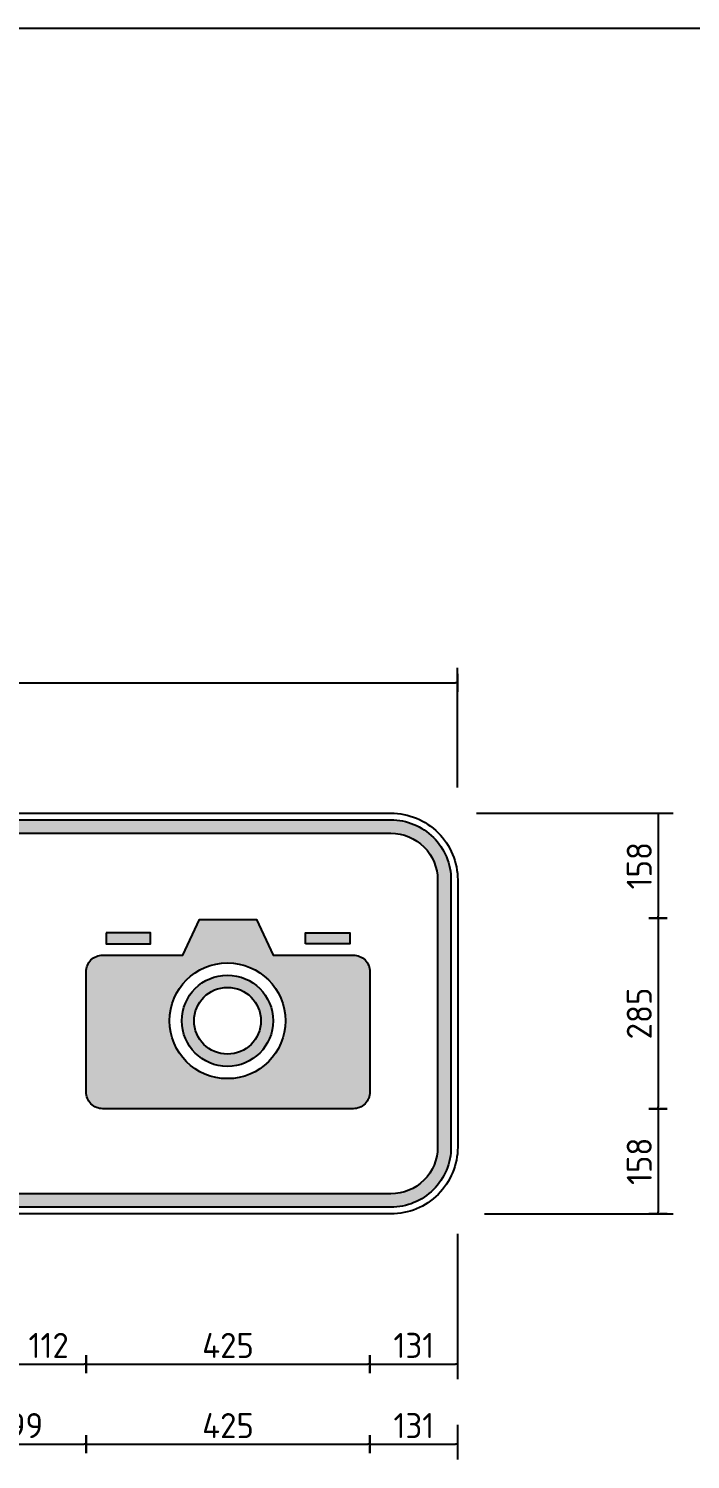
# Model space of a CAD drawing. Header units: millimetres. Extents: x 0 to 420, y 0 to 297.
# Drawn here: x 212.2 to 278.3, y 149.7 to 292.5 of the extents above; entities that cross this region are included whole.
import ezdxf
from ezdxf.enums import TextEntityAlignment as Align

# ---------------------------------------------------------------- set-up
doc = ezdxf.new("R2010")
doc.units = ezdxf.units.MM
doc.header["$MEASUREMENT"] = 0
for name, color, linetype in [('L25', 1, 'Continuous'), ('T25', 1, 'Continuous'), ('TBLK18', 4, 'Continuous'), ('TBLK25', 1, 'Continuous'), ('TBLK35', 3, 'Continuous'), ('TBLK50', 7, 'Continuous')]:
    doc.layers.add(name, color=color, linetype=linetype)
doc.styles.add('ISO', font='iso3098b.shx')
doc.dimstyles.new('SIGNSDIM', dxfattribs={"dimtxt": 2.5, "dimasz": 0.2, "dimexe": 1.5, "dimexo": 2, "dimtad": 1, "dimdec": 4, "dimlfac": 15, "dimrnd": 1, "dimdsep": 46, "dimtxsty": 'ISO', "dimblk": 'SGNDIM', "dimcen": 2.5, "dimse2": 1, "dimadec": 0, "dimazin": 0, "dimtfac": 1, "dimtdec": 4, "dimtix": 1, "dimtmove": 0, "dimatfit": 3, "dimldrblk": 'SGNDIM', "dimfxl": 1, "dimtolj": 1, "dimtzin": 0, "dimarcsym": 0})

# ---------------------------------------------------------------- blocks, each defined once
blk = doc.blocks.new('A3BBLK')
at = {"layer": 'TBLK50'}
blk.add_line((415.5, 292.5), (13, 292.5), dxfattribs=at)
blk = doc.blocks.new('a3_in_vtblk std dwg')
blk.add_blockref('A3BBLK', (0, 0))
at = {"layer": 'TBLK18', "style": 'ISO'}
blk.add_attdef('MR_DIRECTORATE', text='', height=1.5, dxfattribs=at).set_placement((381.5, 68.12), align=Align.CENTER)
for tag, p in [('STREET_NAME', (355.51, 62.1)), ('SUBURB_POSTCODE', (388.49, 62.1)), ('TELEPHONE_NO.', (368.31, 59.84)), ('FAX_NO.', (393.56, 59.84))]:
    blk.add_attdef(tag, p, '', height=1.5, dxfattribs=at)
at = {"layer": 'TBLK25', "style": 'ISO'}
for tag, height, p in [('MR_BRANCH', 2, (381.5, 65.2)), ('ROAD_SECTION', 1.75, (384.5, 29.16)), ('SLK', 1.75, (384.5, 26.11)), ('CHAINAGE', 1.75, (384.5, 19.21))]:
    blk.add_attdef(tag, text='', height=height, dxfattribs=at).set_placement(p, align=Align.CENTER)
for tag, p, height in [('FILE_NUMBER', (371.77, 54.24), 2.5), ('DESIGNED_/_DRAWN', (371.77, 49.49), 2), ('VERIFIED', (371.77, 44.49), 2), ('APPROVED', (371.77, 39.49), 2), ('LOCAL_AUTHORITY', (370.48, 16.73), 1.25)]:
    blk.add_attdef(tag, p, '', height=height, dxfattribs=at)
at = {"layer": 'TBLK35', "style": 'ISO', "width": 0.9}
for tag, p in [('ROAD_PROJECT&NUMBER', (384.5, 32.23)), ('DRAWING_DESCRIPTION', (384.5, 22.29))]:
    blk.add_attdef(tag, text='', height=2.5, dxfattribs=at).set_placement(p, align=Align.CENTER)
at = {"layer": 'TBLK50', "style": 'ISO'}
blk.add_attdef('MRWA_DRG_NUMBER', (356.29, 6.08), '', height=5, dxfattribs=at)
blk = doc.blocks.new('SGNDIM')
for p, q in [((0, 0), (-1, 0)), ((0, 4.5), (0, -4.5))]:
    blk.add_line(p, q)
blk = doc.blocks.new('*D9')
at = {"layer": 'DEFPOINTS', "color": 0, "transparency": 16777216}
for p in [(255.04, 227.2), (108.38, 214.76), (255.04, 214.76)]:
    blk.add_point(p, dxfattribs=at)
at = {"layer": 'T25', "color": 0, "lineweight": -2, "transparency": 16777216}
for p, q in [((108.38, 216.76), (108.38, 228.7)), ((255.04, 216.76), (255.04, 228.7)), ((108.58, 227.2), (254.84, 227.2))]:
    blk.add_line(p, q, dxfattribs=at)
at = {"layer": 'T25', "color": 0, "lineweight": -2, "transparency": 16777216, "xscale": 0.2, "yscale": 0.2, "zscale": 0.2, "rotation": 180}
blk.add_blockref('SGNDIM', (108.38, 227.2), dxfattribs=at)
at = {"layer": 'T25', "color": 0, "lineweight": -2, "transparency": 16777216, "xscale": 0.2, "yscale": 0.2, "zscale": 0.2}
blk.add_blockref('SGNDIM', (255.04, 227.2), dxfattribs=at)
at = {"layer": 'T25', "color": 0, "transparency": 16777216, "insert": (181.71, 229.07), "char_height": 2.5, "attachment_point": 5, "style": 'ISO'}
blk.add_mtext('\\A1;2200', dxfattribs=at)
blk = doc.blocks.new('*D10')
at = {"layer": 'DEFPOINTS', "color": 0, "transparency": 16777216}
for p in [(262.51, 184.7), (255.73, 174.2), (275.04, 174.2)]:
    blk.add_point(p, dxfattribs=at)
at = {"layer": 'T25', "color": 0, "lineweight": -2, "transparency": 16777216}
for p, q in [((275.04, 184.5), (275.04, 174.4)), ((257.73, 174.2), (276.54, 174.2))]:
    blk.add_line(p, q, dxfattribs=at)
at = {"layer": 'T25', "color": 0, "lineweight": -2, "transparency": 16777216, "xscale": 0.2, "yscale": 0.2, "zscale": 0.2}
for p, rotation in [((275.04, 184.7), 90), ((275.04, 174.2), 270)]:
    blk.add_blockref('SGNDIM', p, dxfattribs=dict(at, rotation=rotation))
at = {"layer": 'T25', "color": 0, "transparency": 16777216, "insert": (273.17, 179.45), "char_height": 2.5, "attachment_point": 5, "rotation": 90, "style": 'ISO'}
blk.add_mtext('\\A1;158', dxfattribs=at)
blk = doc.blocks.new('*D11')
at = {"layer": 'DEFPOINTS', "color": 0, "transparency": 16777216}
for p in [(255.04, 203.7), (255.04, 184.7), (275.04, 184.7)]:
    blk.add_point(p, dxfattribs=at)
at = {"layer": 'T25', "color": 0, "lineweight": -2, "transparency": 16777216}
blk.add_line((275.04, 203.5), (275.04, 184.9), dxfattribs=at)
at = {"layer": 'T25', "color": 0, "lineweight": -2, "transparency": 16777216, "xscale": 0.2, "yscale": 0.2, "zscale": 0.2}
for p, rotation in [((275.04, 203.7), 90), ((275.04, 184.7), 270)]:
    blk.add_blockref('SGNDIM', p, dxfattribs=dict(at, rotation=rotation))
at = {"layer": 'T25', "color": 0, "transparency": 16777216, "insert": (273.17, 194.2), "char_height": 2.5, "attachment_point": 5, "rotation": 90, "style": 'ISO'}
blk.add_mtext('\\A1;285', dxfattribs=at)
blk = doc.blocks.new('*D12')
at = {"layer": 'DEFPOINTS', "color": 0, "transparency": 16777216}
for p in [(254.94, 214.2), (228.85, 203.7), (275.04, 203.7)]:
    blk.add_point(p, dxfattribs=at)
at = {"layer": 'T25', "color": 0, "lineweight": -2, "transparency": 16777216}
for p, q in [((256.94, 214.2), (276.54, 214.2)), ((275.04, 214), (275.04, 203.9))]:
    blk.add_line(p, q, dxfattribs=at)
at = {"layer": 'T25', "color": 0, "lineweight": -2, "transparency": 16777216, "xscale": 0.2, "yscale": 0.2, "zscale": 0.2}
for p, rotation in [((275.04, 214.2), 90), ((275.04, 203.7), 270)]:
    blk.add_blockref('SGNDIM', p, dxfattribs=dict(at, rotation=rotation))
at = {"layer": 'T25', "color": 0, "transparency": 16777216, "insert": (273.17, 208.95), "char_height": 2.5, "attachment_point": 5, "rotation": 90, "style": 'ISO'}
blk.add_mtext('\\A1;158', dxfattribs=at)
blk = doc.blocks.new('*D18')
at = {"layer": 'DEFPOINTS', "color": 0, "transparency": 16777216}
for p in [(246.29, 155.14), (255.04, 155.14), (255.04, 151.2)]:
    blk.add_point(p, dxfattribs=at)
at = {"layer": 'T25', "color": 0, "lineweight": -2, "transparency": 16777216}
for p, q in [((255.04, 153.14), (255.04, 149.7)), ((246.49, 151.2), (254.84, 151.2))]:
    blk.add_line(p, q, dxfattribs=at)
at = {"layer": 'T25', "color": 0, "lineweight": -2, "transparency": 16777216, "xscale": 0.2, "yscale": 0.2, "zscale": 0.2, "rotation": 180}
blk.add_blockref('SGNDIM', (246.29, 151.2), dxfattribs=at)
at = {"layer": 'T25', "color": 0, "lineweight": -2, "transparency": 16777216, "xscale": 0.2, "yscale": 0.2, "zscale": 0.2}
blk.add_blockref('SGNDIM', (255.04, 151.2), dxfattribs=at)
at = {"layer": 'T25', "color": 0, "transparency": 16777216, "insert": (250.67, 153.07), "char_height": 2.5, "attachment_point": 5, "style": 'ISO'}
blk.add_mtext('\\A1;131', dxfattribs=at)
blk = doc.blocks.new('*D21')
at = {"layer": 'DEFPOINTS', "color": 0, "transparency": 16777216}
for p in [(246.29, 174.2), (255.04, 174.2), (255.04, 159.2)]:
    blk.add_point(p, dxfattribs=at)
at = {"layer": 'T25', "color": 0, "lineweight": -2, "transparency": 16777216}
for p, q in [((255.04, 172.2), (255.04, 157.7)), ((246.49, 159.2), (254.84, 159.2))]:
    blk.add_line(p, q, dxfattribs=at)
at = {"layer": 'T25', "color": 0, "lineweight": -2, "transparency": 16777216, "xscale": 0.2, "yscale": 0.2, "zscale": 0.2, "rotation": 180}
blk.add_blockref('SGNDIM', (246.29, 159.2), dxfattribs=at)
at = {"layer": 'T25', "color": 0, "lineweight": -2, "transparency": 16777216, "xscale": 0.2, "yscale": 0.2, "zscale": 0.2}
blk.add_blockref('SGNDIM', (255.04, 159.2), dxfattribs=at)
at = {"layer": 'T25', "color": 0, "transparency": 16777216, "insert": (250.67, 161.07), "char_height": 2.5, "attachment_point": 5, "style": 'ISO'}
blk.add_mtext('\\A1;131', dxfattribs=at)
blk = doc.blocks.new('*D22')
at = {"layer": 'DEFPOINTS', "color": 0, "transparency": 16777216}
for p in [(217.96, 174.2), (246.29, 174.2), (246.29, 159.2)]:
    blk.add_point(p, dxfattribs=at)
at = {"layer": 'T25', "color": 0, "lineweight": -2, "transparency": 16777216}
blk.add_line((218.16, 159.2), (246.09, 159.2), dxfattribs=at)
at = {"layer": 'T25', "color": 0, "lineweight": -2, "transparency": 16777216, "xscale": 0.2, "yscale": 0.2, "zscale": 0.2, "rotation": 180}
blk.add_blockref('SGNDIM', (217.96, 159.2), dxfattribs=at)
at = {"layer": 'T25', "color": 0, "lineweight": -2, "transparency": 16777216, "xscale": 0.2, "yscale": 0.2, "zscale": 0.2}
blk.add_blockref('SGNDIM', (246.29, 159.2), dxfattribs=at)
at = {"layer": 'T25', "color": 0, "transparency": 16777216, "insert": (232.12, 161.07), "char_height": 2.5, "attachment_point": 5, "style": 'ISO'}
blk.add_mtext('\\A1;425', dxfattribs=at)
blk = doc.blocks.new('*D23')
at = {"layer": 'DEFPOINTS', "color": 0, "transparency": 16777216}
for p in [(210.49, 174.2), (217.96, 174.2), (217.96, 159.2)]:
    blk.add_point(p, dxfattribs=at)
at = {"layer": 'T25', "color": 0, "lineweight": -2, "transparency": 16777216}
blk.add_line((210.69, 159.2), (217.76, 159.2), dxfattribs=at)
at = {"layer": 'T25', "color": 0, "lineweight": -2, "transparency": 16777216, "xscale": 0.2, "yscale": 0.2, "zscale": 0.2, "rotation": 180}
blk.add_blockref('SGNDIM', (210.49, 159.2), dxfattribs=at)
at = {"layer": 'T25', "color": 0, "lineweight": -2, "transparency": 16777216, "xscale": 0.2, "yscale": 0.2, "zscale": 0.2}
blk.add_blockref('SGNDIM', (217.96, 159.2), dxfattribs=at)
at = {"layer": 'T25', "color": 0, "transparency": 16777216, "insert": (214.22, 161.07), "char_height": 2.5, "attachment_point": 5, "style": 'ISO'}
blk.add_mtext('\\A1;112', dxfattribs=at)
blk = doc.blocks.new('*D31')
at = {"layer": 'DEFPOINTS', "color": 0, "transparency": 16777216}
for p in [(217.96, 166.2), (246.29, 166.2), (246.29, 151.2)]:
    blk.add_point(p, dxfattribs=at)
at = {"layer": 'T25', "color": 0, "lineweight": -2, "transparency": 16777216}
blk.add_line((218.16, 151.2), (246.09, 151.2), dxfattribs=at)
at = {"layer": 'T25', "color": 0, "lineweight": -2, "transparency": 16777216, "xscale": 0.2, "yscale": 0.2, "zscale": 0.2, "rotation": 180}
blk.add_blockref('SGNDIM', (217.96, 151.2), dxfattribs=at)
at = {"layer": 'T25', "color": 0, "lineweight": -2, "transparency": 16777216, "xscale": 0.2, "yscale": 0.2, "zscale": 0.2}
blk.add_blockref('SGNDIM', (246.29, 151.2), dxfattribs=at)
at = {"layer": 'T25', "color": 0, "transparency": 16777216, "insert": (232.12, 153.07), "char_height": 2.5, "attachment_point": 5, "style": 'ISO'}
blk.add_mtext('\\A1;425', dxfattribs=at)
blk = doc.blocks.new('*D32')
at = {"layer": 'DEFPOINTS', "color": 0, "transparency": 16777216}
for p in [(204.67, 177.89), (217.96, 177.89), (217.96, 151.2)]:
    blk.add_point(p, dxfattribs=at)
at = {"layer": 'T25', "color": 0, "lineweight": -2, "transparency": 16777216}
blk.add_line((204.87, 151.2), (217.76, 151.2), dxfattribs=at)
at = {"layer": 'T25', "color": 0, "lineweight": -2, "transparency": 16777216, "xscale": 0.2, "yscale": 0.2, "zscale": 0.2, "rotation": 180}
blk.add_blockref('SGNDIM', (204.67, 151.2), dxfattribs=at)
at = {"layer": 'T25', "color": 0, "lineweight": -2, "transparency": 16777216, "xscale": 0.2, "yscale": 0.2, "zscale": 0.2}
blk.add_blockref('SGNDIM', (217.96, 151.2), dxfattribs=at)
at = {"layer": 'T25', "color": 0, "transparency": 16777216, "insert": (211.31, 153.07), "char_height": 2.5, "attachment_point": 5, "style": 'ISO'}
blk.add_mtext('\\A1;199', dxfattribs=at)

msp = doc.modelspace()

# ---------------------------------------------------------------- hatches: boundary and pattern name
at = {"layer": 'L25'}
h = msp.add_hatch(color=256, dxfattribs=at)
edge = h.paths.add_edge_path(flags=16)
edge.add_line((110.3780226, 180.8626374), (110.3780226, 207.529304))
edge.add_arc((115.0446893, 207.529304), 4.6666667, 90, 180, ccw=False)
edge.add_line((115.0446893, 212.1959707), (248.3780226, 212.1959707))
edge.add_arc((248.3780226, 207.529304), 4.6666667, 0, 90, ccw=False)
edge.add_line((253.0446893, 207.529304), (253.0446893, 180.8626374))
edge.add_arc((248.3780226, 180.8626374), 4.6666667, 270, 360, ccw=False)
edge.add_line((248.3780226, 176.1959707), (115.0446893, 176.1959707))
edge.add_arc((115.0446893, 180.8626374), 4.6666667, 180, 270, ccw=False)
edge = h.paths.add_edge_path()
edge.add_line((109.0446893, 180.8626374), (109.0446893, 207.529304))
edge.add_arc((115.0446893, 207.529304), 6, 90, 180, ccw=False)
edge.add_line((115.0446893, 213.529304), (248.3780226, 213.529304))
edge.add_arc((248.3780226, 207.529304), 6, 0, 90, ccw=False)
edge.add_line((254.3780226, 207.529304), (254.3780226, 180.8626374))
edge.add_arc((248.3780226, 180.8626374), 6, -90, 0, ccw=False)
edge.add_line((248.3780226, 174.8626374), (115.0446893, 174.8626374))
edge.add_arc((115.0446893, 180.8626374), 6, 180, 270, ccw=False)
h = msp.add_hatch(color=256, dxfattribs=at)
edge = h.paths.add_edge_path(flags=16)
edge.add_arc((232.0669159, 193.473924), 5.7778933, 0, 360)
edge = h.paths.add_edge_path(flags=16)
edge.add_arc((232.0669159, 193.473924), 4.5556467, 0, 360)
edge = h.paths.add_edge_path(flags=0)
edge.add_arc((232.0669159, 193.473924), 3.3334, 0, 360)
h.paths.add_polyline_path([(239.8448493, 201.140744), (239.8448493, 202.2518774), (244.2893826, 202.2518774), (244.2893826, 201.140744)], flags=17)
h.paths.add_polyline_path([(219.9555626, 202.2518774), (219.9555626, 201.140744), (224.4000959, 201.140744), (224.4000959, 202.2518774)], flags=17)
edge = h.paths.add_edge_path()
edge.add_arc((244.6227226, 186.3626707), 1.6667, -90, 0, ccw=False)
edge.add_line((244.6227226, 184.6959707), (219.6222226, 184.6959707))
edge.add_arc((219.6222226, 186.3626707), 1.6667, 180, 270, ccw=False)
edge.add_line((217.9555226, 186.3626707), (217.9555226, 198.3629107))
edge.add_arc((219.6222226, 198.3629107), 1.6667, 90, 180, ccw=False)
edge.add_line((219.6222226, 200.0296107), (227.6223826, 200.0296107))
edge.add_line((227.6223826, 200.0296107), (229.2890826, 203.5852374))
edge.add_line((229.2890826, 203.5852374), (234.9558626, 203.5852374))
edge.add_line((234.9558626, 203.5852374), (236.6225626, 200.0296107))
edge.add_line((236.6225626, 200.0296107), (244.6227226, 200.0296107))
edge.add_arc((244.6227226, 198.3629107), 1.6667, 0, 90, ccw=False)
edge.add_line((246.2894226, 198.3629107), (246.2894226, 186.3626707))

# ---------------------------------------------------------------- linework, layer by layer
for points in [[(108.3780226, 180.8626374), (108.3780226, 207.529304, -0.4142135624), (115.0446893, 214.1959707), (248.3780226, 214.1959707, -0.4142135624), (255.0446893, 207.529304), (255.0446893, 180.8626374, -0.4142135624), (248.3780226, 174.1959707), (115.0446893, 174.1959707, -0.4142135624)], [(109.0446893, 180.8626374), (109.0446893, 207.529304, -0.4142135624), (115.0446893, 213.529304), (248.3780226, 213.529304, -0.4142135624), (254.3780226, 207.529304), (254.3780226, 180.8626374, -0.4142135624), (248.3780226, 174.8626374), (115.0446893, 174.8626374, -0.4142135624)], [(110.3780226, 180.8626374), (110.3780226, 207.529304, -0.4142135624), (115.0446893, 212.1959707), (248.3780226, 212.1959707, -0.4142135624), (253.0446893, 207.529304), (253.0446893, 180.8626374, -0.4142135624), (248.3780226, 176.1959707), (115.0446893, 176.1959707, -0.4142135624)], [(246.2894226, 186.3626707, -0.4142135624), (244.6227226, 184.6959707), (219.6222226, 184.6959707, -0.4142135624), (217.9555226, 186.3626707), (217.9555226, 198.3629107, -0.4142135624), (219.6222226, 200.0296107), (227.6223826, 200.0296107), (229.2890826, 203.5852374), (234.9558626, 203.5852374), (236.6225626, 200.0296107), (244.6227226, 200.0296107, -0.4142135624), (246.2894226, 198.3629107)]]:
    msp.add_lwpolyline(points, format="xyb", close=True, dxfattribs=at)
for points in [[(219.9555626, 202.2518774), (219.9555626, 201.140744), (224.4000959, 201.140744), (224.4000959, 202.2518774)], [(239.8448493, 201.140744), (239.8448493, 202.2518774), (244.2893826, 202.2518774), (244.2893826, 201.140744)]]:
    msp.add_lwpolyline(points, close=True, dxfattribs=at)
for radius in [5.7778933, 4.5556467, 3.3334]:
    msp.add_circle((232.0669159, 193.473924), radius, dxfattribs=at)

# ---------------------------------------------------------------- block references
msp.add_blockref('a3_in_vtblk std dwg', (0.0000004, -0.0000002))

# ---------------------------------------------------------------- dimensions: what is measured, and where the dimension line sits
at = {"layer": 'T25'}
for base, p1, p2, override, picture, middle in [((255.0446893, 227.1959707), (108.3780226, 214.7611881), (255.0446893, 214.7611881), {"dimse2": 0}, '*D9', (181.7113559, 229.0709707)), ((217.9555226, 151.1959707), (204.666962, 177.8917398), (217.9555226, 177.8917398), {"dimse1": 1}, '*D32', (211.3112423, 153.0709707)), ((217.9555226, 159.1959707), (210.4888559, 174.1959707), (217.9555226, 174.1959707), {"dimse1": 1}, '*D23', (214.2221893, 161.0709707)), ((246.2888559, 159.1959707), (217.9555226, 174.1959707), (246.2888559, 174.1959707), {"dimse1": 1}, '*D22', (232.1221893, 161.0709707)), ((255.0446893, 159.1959707), (246.2888559, 174.1959707), (255.0446893, 174.1959707), {"dimse1": 1, "dimse2": 0}, '*D21', (250.6667726, 161.0709707)), ((246.2888559, 151.1959707), (217.9555226, 166.1959707), (246.2888559, 166.1959707), {"dimse1": 1}, '*D31', (232.1221893, 153.0709707)), ((255.0446893, 151.1959707), (246.2888559, 155.1417853), (255.0446893, 155.1417853), {"dimse1": 1, "dimse2": 0}, '*D18', (250.6667726, 153.0709707))]:
    dim = msp.add_linear_dim(base=base, p1=p1, p2=p2, dimstyle='SIGNSDIM', override=override, dxfattribs=at)
    dim.commit()
    dim.dimension.update_dxf_attribs({"geometry": picture, "text_midpoint": middle})
dim = msp.add_linear_dim(base=(275.0446893, 203.6959707), p1=(254.9363467, 214.1959707), p2=(228.8504408, 203.6959707), angle=90, dimstyle='SIGNSDIM', dxfattribs=at)
dim.commit()
dim.dimension.update_dxf_attribs({"geometry": '*D12', "text_midpoint": (273.1696893, 208.9459707)})
for base, p1, p2, override, picture, middle in [((275.0446893, 184.6959707), (255.0446893, 203.6959707), (255.0446893, 184.6959707), {"dimse1": 1}, '*D11', (273.1696893, 194.1959707)), ((275.0446893, 174.1959707), (262.5148103, 184.6959707), (255.7257556, 174.1959707), {"dimse1": 1, "dimse2": 0}, '*D10', (273.1696893, 179.4459707))]:
    dim = msp.add_linear_dim(base=base, p1=p1, p2=p2, angle=90, dimstyle='SIGNSDIM', override=override, dxfattribs=at)
    dim.commit()
    dim.dimension.update_dxf_attribs({"geometry": picture, "text_midpoint": middle})

doc.saveas('drawing.dxf')
